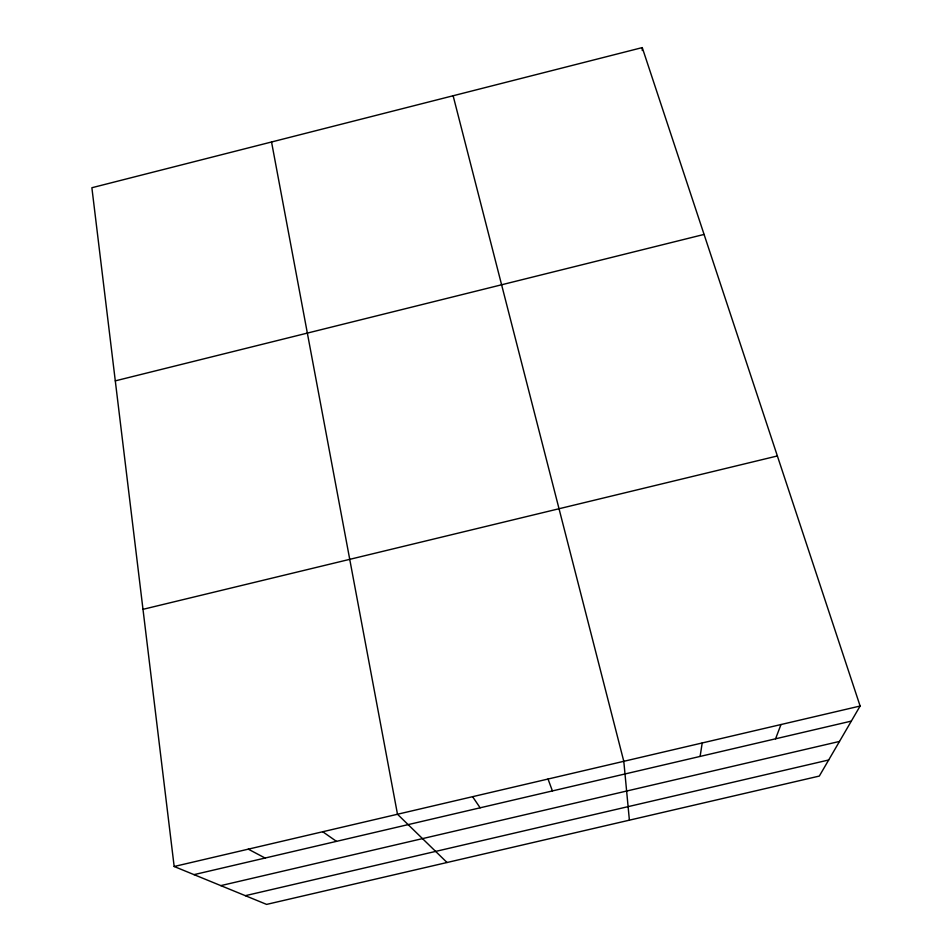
<?xml version="1.0" encoding="UTF-8"?>
<svg xmlns="http://www.w3.org/2000/svg" width="952" height="952" viewBox="0 0 952 952"><rect width="100%" height="100%" fill="white"/><g stroke="black" fill="none" stroke-linecap="round" stroke-linejoin="round"><path stroke-width="1.43" d="M700.113 756.423L702.207 742.965M775.559 738.812L780.985 724.543M860.12 706.027L819.315 776.07L266.608 904.4L174.168 866.498L91.88 187.734L642.255 47.6L860.12 706.027L174.168 866.498M115.299 380.859L704.063 234.43M142.99 609.328L777.367 455.96M194.018 874.638L851.338 721.104M220.816 885.622L839.486 741.441M245.33 895.677L828.68 759.993M248.293 849.16L265.096 858.038M322.728 831.739L336.472 841.366M447.035 862.512L397.496 814.257L271.546 141.991M472.597 796.681L480.129 807.808M548.031 779.033L552.41 790.922M453.128 95.759L623.798 761.314L629.391 820.16M642.255 47.6L642.279 50.504"/></g></svg>
